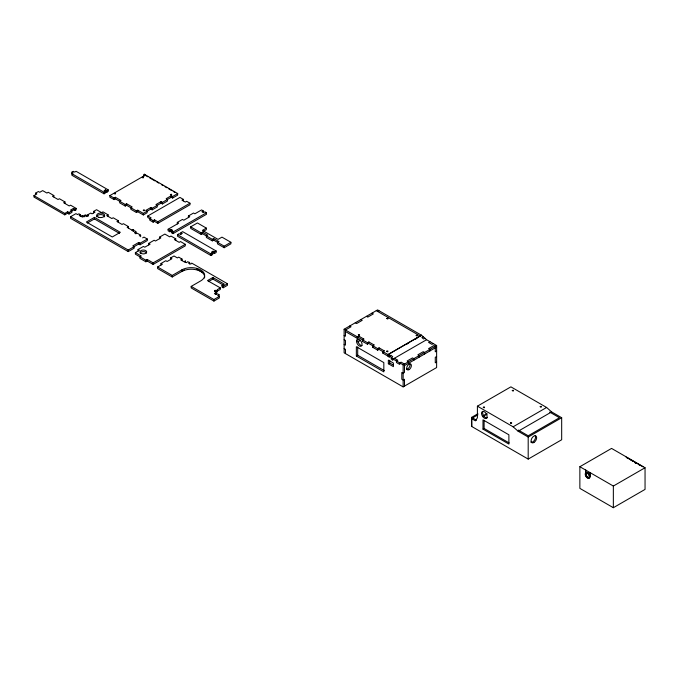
<?xml version="1.0" encoding="UTF-8"?>
<svg xmlns="http://www.w3.org/2000/svg" width="679" height="679" viewBox="0 0 679 679"><rect width="100%" height="100%" fill="white"/><g stroke="black" fill="none" stroke-linecap="round" stroke-linejoin="round"><path stroke-width="1.02" d="M585.671 473.934L585.969 472.822A3.157 1.825 60 0 1 589.839 475.054L590.136 476.514A3.157 1.825 60 0 1 587.904 477.804A3.157 1.825 60 0 1 585.671 473.934L585.671 470.072M177.711 193.549L172.61 196.494L171.269 195.722L166.168 198.667L167.509 199.439L167.509 200.992L162.4 203.938L161.067 203.157L152.198 208.283L150.857 207.502L145.756 210.448L147.097 211.228L147.097 212.773L143.337 214.946L137.752 211.721L136.411 212.493L130.835 209.276L130.835 207.723L132.167 206.951L126.591 203.734L125.25 204.506L115.43 198.837L114.089 199.609L109.845 197.156L109.845 195.611L114.089 198.064L115.43 197.283L121.006 200.509L119.674 201.281L119.674 202.826L125.25 206.051L126.591 205.279L136.411 210.948L137.752 210.176L143.337 213.401L150.857 209.056L152.198 209.828L157.299 206.883L157.299 205.33L155.958 204.557L161.067 201.612L162.4 202.384L171.269 197.266L172.61 198.039L177.643 195.136L177.711 193.549L144.228 174.214L144.16 175.802M143.99 175.844L144.228 174.214M216.873 290.646L216.873 292.191L217.416 291.104L220.319 289.424L220.319 287.879L217.416 289.56L216.873 290.646L215.048 290.34L214.505 291.427L216.321 291.732L215.769 294.363L216.321 291.732M185.392 262.552L185.392 261.008L184.442 261.95L186.564 262.663L187.506 261.712L189.628 262.425L189.628 263.97M189.628 262.425L188.686 263.367L190.799 264.08L191.75 263.129L227.465 283.754L227.465 285.299L223.221 287.752L221.999 287.039L221.999 285.494L224.342 284.136L212.85 277.499L207.485 280.597L220.319 287.879M376.268 310.668L377.6 309.896L421.557 335.273L426.582 339.721L436.622 345.518L436.622 367.56L403.139 386.886L344.117 352.817L344.117 329.23L376.268 310.668L420.216 336.046M35.512 194.61L35.512 193.192L38.414 191.512L39.755 192.284L42.658 190.612L46.902 193.057L48.243 192.284L53.819 195.51L53.819 196.927M71.949 172.127L73.29 172.899L71.898 173.705L104.048 192.259L105.432 191.461L105.432 193.006L104.048 193.804L71.898 175.25L71.949 172.127L73.332 171.329L74.673 172.101L76.065 171.295L108.207 189.857L108.207 191.402L106.824 192.208L104.091 190.689L105.483 189.882L106.824 190.655L108.207 189.857M67.662 213.164L64.76 214.844L33.95 197.054L33.95 195.637L36.853 193.965L35.512 193.192M53.819 195.51L52.478 196.282L58.063 199.499L59.404 198.726L64.98 201.952L64.98 203.369M64.98 201.952L63.648 202.724L69.224 205.949L70.565 205.177L76.141 208.394L76.141 209.811L74.809 210.583L73.468 209.811L71.287 211.067M33.95 195.637L64.76 213.427L67.662 211.746L68.995 212.519L71.906 210.846L71.906 212.366L68.995 214.038L67.662 213.265L67.662 211.746M76.141 208.394L74.809 209.166L73.468 208.394L70.565 210.074L71.906 210.846M70.557 216.745L128.246 250.05L138.737 243.99L140.078 244.771L147.326 240.578L147.326 239.033L140.078 243.218L138.737 242.445L132.821 245.866L134.162 246.638L134.162 248.183L128.246 251.595L70.557 218.298L70.557 216.745L75.946 213.639L77.576 214.581L78.917 213.809L80.546 214.751L80.546 216.295M109.845 195.611L145.569 174.995M80.546 214.751L79.214 215.523L80.843 216.465L82.184 215.693L82.711 216.745L84.595 216.423L84.069 215.37L85.953 215.056L86.479 216.109L88.363 215.786L87.837 214.742L90.74 213.062L92.072 213.834L94.984 212.162L93.643 211.39L93.643 212.934M93.643 211.39L96.545 209.709L101.646 212.654L102.987 211.882L108.088 214.827L108.088 216.38M94.423 217.382L86.386 222.016L112.281 236.971L120.319 232.328L94.423 217.382L94.423 218.927L119.428 233.364M87.277 223.052L94.423 218.927M108.088 214.827L106.747 215.599L111.848 218.553L113.189 217.772L118.29 220.726L118.29 222.271M118.29 220.726L116.949 221.498L122.059 224.443L123.391 223.671L128.501 226.616L128.501 228.161M128.501 226.616L127.16 227.389L132.261 230.334L133.602 229.561L133.602 231.106M147.801 215.973L151.145 217.908L149.804 218.68L149.804 220.225L153.157 222.16L154.498 221.388L157.842 223.323L189.984 204.761L189.984 203.216L157.842 221.778L154.498 219.843L153.157 220.616L147.801 217.518L147.801 215.973L179.943 197.419L183.288 199.346L183.288 200.899M183.288 199.346L181.955 200.127L185.299 202.053L186.64 201.281L189.984 203.216M139.288 235.936L140.629 235.163L140.629 236.716M142.641 237.871L143.982 237.098L147.326 239.033M177.321 223.934L177.321 222.389L182.456 219.427L183.788 220.2L189.747 216.762L188.406 215.99L188.406 217.535M188.406 215.99L193.54 213.019L194.881 213.8L201.595 209.921L203.225 210.863L203.225 212.408M168.112 229.247L169.742 230.189L171.083 229.417L171.083 230.962L169.742 231.743L168.112 230.801L168.112 229.247L178.653 223.162L177.321 222.389M203.225 210.863L201.892 211.636L203.522 212.578L204.863 211.806L206.492 212.748L206.492 214.292L173.009 233.627L171.371 232.685L171.371 231.132L172.712 230.359L171.083 229.417M138.066 251.086L138.066 249.532L143.422 246.443L144.763 247.215L150.118 244.126L148.777 243.354L148.777 244.898M148.777 243.354L154.133 240.256L155.474 241.028L160.838 237.939L159.497 237.166L159.497 238.711M159.497 237.166L164.853 234.068L169.623 236.827L170.964 236.054L175.734 238.804L175.734 240.349M135.384 252.63L141.3 256.042L139.959 256.815L139.959 258.368L145.875 261.78L147.216 261.008L153.131 264.42L185.274 245.866L185.274 244.313L153.131 262.875L147.216 259.463L145.875 260.235L135.384 254.175L135.384 252.63L139.407 250.305L138.066 249.532M171.371 231.132L173.009 232.074L206.492 212.748M218.791 241.537L213.656 238.55L212.323 239.322L202.571 233.695L201.23 234.467L190.689 228.382L190.689 226.837L197.411 222.95L206.34 228.11L206.34 229.655L203.199 231.471M213.079 251.213L213.079 252.758L214.42 253.53L216.151 252.529L216.151 250.984L214.42 251.985L213.079 251.213L211.347 252.215L212.688 252.987L212.688 254.532L210.957 255.533L177.474 236.199L177.474 234.654L179.205 233.652L180.546 234.425L182.278 233.423L180.937 232.651L180.937 234.196M180.937 232.651L182.668 231.649L216.151 250.984M175.734 238.804L174.393 239.577L179.163 242.335L180.504 241.563L185.274 244.313M206.34 228.11L202.41 230.376L218.044 239.398L221.965 237.132L230.902 242.284L230.902 243.829L224.172 247.716L217.458 243.837L217.458 242.293L218.901 241.478M190.689 226.837L201.23 232.922L202.571 232.15L207.706 235.112L206.365 235.885L206.365 237.438L212.323 240.875L213.656 240.094L224.172 246.171L230.902 242.284M161.033 265.014L161.033 263.469L165.803 260.719L167.144 261.491L171.914 258.733L170.573 257.961L170.573 259.505M170.573 257.961L174.002 255.983L177.355 257.91L178.696 257.137L182.04 259.072L182.04 260.617M184.365 269.979L172.22 276.99L157.596 268.544L157.596 267L162.366 264.241L161.033 263.469M182.04 259.072L180.699 259.845L184.051 261.78L185.392 261.008M157.596 267L172.22 275.445L181.76 269.928A13.419 7.749 0 0 1 200.738 269.928A13.419 7.749 0 0 1 200.738 280.885L191.189 286.394L191.189 287.938L213.944 301.077L219.325 297.962L219.325 296.417L217.696 295.475L219.037 294.703L219.037 296.248M177.474 234.654L210.957 253.988L212.688 252.987M208.385 281.624L212.85 279.052L223.459 285.18M221.999 285.494L223.221 286.207L227.465 283.754M215.769 292.819L214.428 293.591L216.066 294.533L217.399 293.761L219.037 294.703M191.189 286.394L213.944 299.532L219.325 296.417M377.6 311.44L378.941 310.668M344.117 329.23L357.349 336.86L358.682 336.088L363.902 339.101L362.561 339.873L362.561 341.418M345.458 331.547L357.46 338.473L357.46 336.928L358.792 336.156M357.858 341.893L360.464 340.383M363.783 339.033L362.45 339.814L362.45 341.359L367.662 344.363L367.662 342.819L369.003 342.046M357.46 336.928L367.551 342.759L368.892 341.987L374.104 344.991L372.763 345.764L372.763 347.317M373.993 344.932L372.652 345.704L372.652 347.249L377.863 350.262L377.863 348.709L379.205 347.937M356.356 356.008L383.83 371.871L383.83 362.594L356.356 346.731L356.356 356.008L357.697 355.236L384.255 370.573M367.662 342.819L377.753 348.65L379.094 347.877L384.306 350.882L382.973 351.654L382.973 353.207M384.195 350.822L382.854 351.595L382.854 353.139L388.074 356.152L388.074 354.608L421.557 335.273M377.863 348.709L387.964 354.54L421.447 335.205L421.447 335.689M390.671 353.453L387.964 355.024L387.964 354.54M406.059 344.576L408.775 343.005M415.107 339.347L416.923 338.303M423.229 336.75L421.888 337.531L423.569 339.008L424.901 338.235M426.582 339.721L393.09 359.047L392.751 360.345L391.079 358.86L391.418 357.57L392.759 356.798L391.087 355.312L389.746 356.085L389.398 357.383L387.726 355.898L388.074 354.608L393.09 359.047L403.139 364.852L436.622 345.518M388.354 363.749L393.404 366.66L393.404 363.061L388.354 360.142L388.354 363.749L389.695 362.976L393.056 364.92M429.926 341.647L428.585 342.428L431.937 344.355L433.278 343.582M404.48 365.625L436.622 347.062M436.622 351.026L435.281 351.798L435.281 346.29L433.949 345.518L428.585 348.607L429.926 349.388L429.926 350.933M436.622 356.534L435.281 357.307L435.281 362.824L436.622 362.043M476.522 420.199L471.625 417.373L471.718 418.714L475.402 420.844L477.405 417.789L477.405 406.178L510.897 386.852L546.612 407.468L551.628 411.915L561.677 417.721L561.677 439.754L528.194 459.089L471.718 426.48L471.625 417.373L477.88 413.766M472.567 417.916L477.923 414.818M472.83 418.069L471.718 418.714L471.718 426.48M483.21 415.726L486.784 413.664M482.769 416.592L487.233 414.012M482.99 429.12L508.885 444.074L508.885 434.798L482.99 419.843L482.99 429.12L484.102 428.474L509.106 442.912M477.405 406.178L513.129 426.802L546.612 407.468M513.129 426.802L518.145 431.25L551.628 411.915M518.145 431.25L528.194 437.047L561.677 417.721M579.866 466.719L611.567 448.412L645.05 467.746L645.05 489.398L613.349 507.705L579.866 488.371L579.866 466.719L613.349 486.045L645.05 467.746M133.602 229.561L131.964 230.105L133.186 231.335L134.824 230.784L136.055 232.006L136.055 233.551M136.055 232.006L134.417 232.558L135.647 233.78L137.285 233.237L140.629 235.163M144.228 174.698L147.844 176.795M149.652 177.839L155.084 180.97M156.891 182.014L158.708 183.058M161.424 184.629L163.232 185.673M165.039 186.717L166.847 187.76M168.664 188.804L171.371 190.375M173.187 191.419L174.995 192.463M549.625 412.043L559.471 417.729L528.211 435.774L518.374 430.087M626.072 457.052L643.038 466.846M626.742 457.697L628.533 458.724M630.316 459.759L632.998 461.304M634.78 462.331L636.571 463.367M638.353 464.394L640.136 465.429M634.559 462.467L636.342 463.494M372.024 313.121L373.357 313.893L367.78 317.11L366.448 316.338M360.863 319.563L362.196 320.335L356.619 323.56L355.287 322.788M349.702 326.005L351.035 326.777L345.458 330.002L345.458 336.215L344.117 335.443M394.431 358.274L397.784 360.209L396.443 360.982L396.443 362.527L399.787 364.462L399.787 362.917L401.128 362.145L404.48 364.08L404.48 372.457L403.139 373.229L401.798 372.457L401.798 379.281L403.139 380.062L404.48 379.281L404.48 386.113M344.117 339.687L345.458 340.459L345.458 345.136L344.117 344.363M344.117 348.59L345.458 349.362L345.458 353.589M196.723 269.096L203.055 272.746M613.349 486.045L613.349 507.705M590.136 472.643L590.136 476.514M589.915 472.516L589.915 475.308M585.892 470.199L585.892 472.983M528.194 437.047L528.194 459.089M484.102 420.233L484.102 428.474M424.57 354.022L424.57 352.477L423.229 351.705L417.874 354.794L419.215 355.567L419.215 357.12M413.851 360.209L413.851 358.665L412.518 357.892L407.154 360.982L408.495 361.754L408.495 363.307M403.139 364.852L403.139 386.886M389.695 360.269L389.695 362.976M377.753 348.65L377.753 350.194M367.551 342.759L367.551 344.304M357.697 346.986L357.697 355.236M357.349 336.86L357.349 338.414M224.172 246.171L224.172 247.716M223.221 286.207L223.221 287.752M217.416 289.56L217.416 291.104M215.048 290.34L215.048 291.885M214.42 251.985L214.42 253.53M213.944 299.532L213.944 301.077M213.656 238.55L213.656 240.094M212.85 277.499L212.85 279.052M212.323 239.322L212.323 240.875M210.957 253.988L210.957 255.533M202.571 232.15L202.571 233.695M201.23 232.922L201.23 234.467M181.76 269.928L181.76 271.481A13.419 7.749 0 0 1 197.207 270.013A13.419 7.749 0 0 1 204.54 278M173.009 232.074L173.009 233.627M172.61 196.494L172.61 198.039M172.22 275.445L172.22 276.99M171.269 195.722L171.269 197.266M169.742 230.189L169.742 231.743M162.4 202.384L162.4 203.938M161.067 201.612L161.067 203.157M157.842 221.778L157.842 223.323M154.498 219.843L154.498 221.388M153.157 220.616L153.157 222.16M153.131 262.875L153.131 264.42M152.198 208.283L152.198 209.828M150.857 207.502L150.857 209.056M147.216 259.463L147.216 261.008M145.875 260.235L145.875 261.78M143.337 213.401L143.337 214.946M140.078 243.218L140.078 244.771M138.737 242.445L138.737 243.99M137.752 210.176L137.752 211.721M136.411 210.948L136.411 212.493M128.246 250.05L128.246 251.595M126.591 203.734L126.591 205.279M125.25 204.506L125.25 206.051M115.43 197.283L115.43 198.837M114.089 198.064L114.089 199.609M106.824 190.655L106.824 192.208M105.483 189.882L105.483 191.436M104.048 192.259L104.048 193.804M87.837 214.742L87.837 216.287M85.953 215.056L85.953 216.601M84.069 215.37L84.069 216.924M82.184 215.693L82.184 217.238M74.809 209.166L74.809 210.583M73.468 208.394L73.468 209.811M68.995 212.519L68.995 214.038M64.76 213.427L64.76 214.844M487.42 417.721A3.947 2.275 60 0 1 483.745 415.879A3.947 2.275 60 0 1 483.024 411.296M535.179 435.655A3.947 2.275 -60 0 1 534.5 440.213A3.947 2.275 -60 0 1 530.825 442.114M96.724 216.864A3.947 2.275 0 0 1 100.67 214.589A3.947 2.275 0 0 1 104.617 216.864M362.009 345.569A3.947 2.275 60 0 1 358.639 343.116A3.947 2.275 60 0 1 358.198 338.965M409.734 363.604A3.344 1.927 -60 0 1 409.369 367.101A3.344 1.927 -60 0 1 406.517 369.198M140.112 253.021A3.344 1.927 0 0 1 143.328 251.586A3.344 1.927 0 0 1 146.571 253.004M114.31 193.481C115.464 195.331 116.516 192.132 114.31 193.481M142.234 177.363C143.388 179.205 144.44 176.005 142.234 177.363M143.294 210.21C144.432 212.035 145.476 208.877 143.294 210.21M170.404 194.55C171.558 196.401 172.61 193.201 170.404 194.55M358.351 334.866C359.488 336.691 360.524 333.533 358.351 334.866M386.835 318.451C387.989 320.293 389.042 317.093 386.835 318.451M386.691 351.221C387.836 353.072 388.897 349.872 386.691 351.221M416.168 335.384C417.322 337.234 418.374 334.026 416.168 335.384M483.304 407.247C484.441 409.072 485.485 405.915 483.304 407.247M512.272 390.518C513.426 392.369 514.478 389.169 512.272 390.518M510.421 422.907C511.576 424.757 512.628 421.549 510.421 422.907M540.195 406.645C541.35 408.486 542.402 405.287 540.195 406.645M585.527 473.076L585.298 473.569A3.157 1.825 60 0 0 587.454 478.058A3.157 1.825 60 0 0 589.61 476.055L589.389 475.308A3.157 1.825 60 0 0 585.527 473.076M481.538 413.333A3.947 2.275 60 0 0 485.723 418.544A3.947 2.275 60 0 0 485.723 412.959A3.947 2.275 60 0 0 481.538 413.333M533.906 442.513A3.947 2.275 -60 0 0 536.266 436.283A3.947 2.275 -60 0 0 531.436 439.143A3.947 2.275 -60 0 0 533.906 442.513M98.701 217.288A3.947 2.275 0 0 0 104.617 215.319A3.947 2.275 0 0 0 98.701 213.342A3.947 2.275 0 0 0 98.701 217.288M585.671 474.451A2.529 1.46 60 0 0 588.354 477.778A2.529 1.46 60 0 0 588.354 474.214A2.529 1.46 60 0 0 585.671 474.451M586.121 474.188A2.529 1.46 60 0 0 588.795 477.524A2.529 1.46 60 0 0 588.795 473.95A2.529 1.46 60 0 0 586.121 474.188M356.483 341.138A3.947 2.275 60 0 0 360.668 346.341A3.947 2.275 60 0 0 360.668 340.765A3.947 2.275 60 0 0 356.483 341.138M409.047 369.648A3.344 1.927 -60 0 0 411.075 364.377A3.344 1.927 -60 0 0 406.984 366.762A3.344 1.927 -60 0 0 409.047 369.648M140.994 253.335A3.344 1.927 0 0 0 146.579 252.461A3.344 1.927 0 0 0 142.463 250.11A3.344 1.927 0 0 0 140.994 253.335"/></g></svg>
